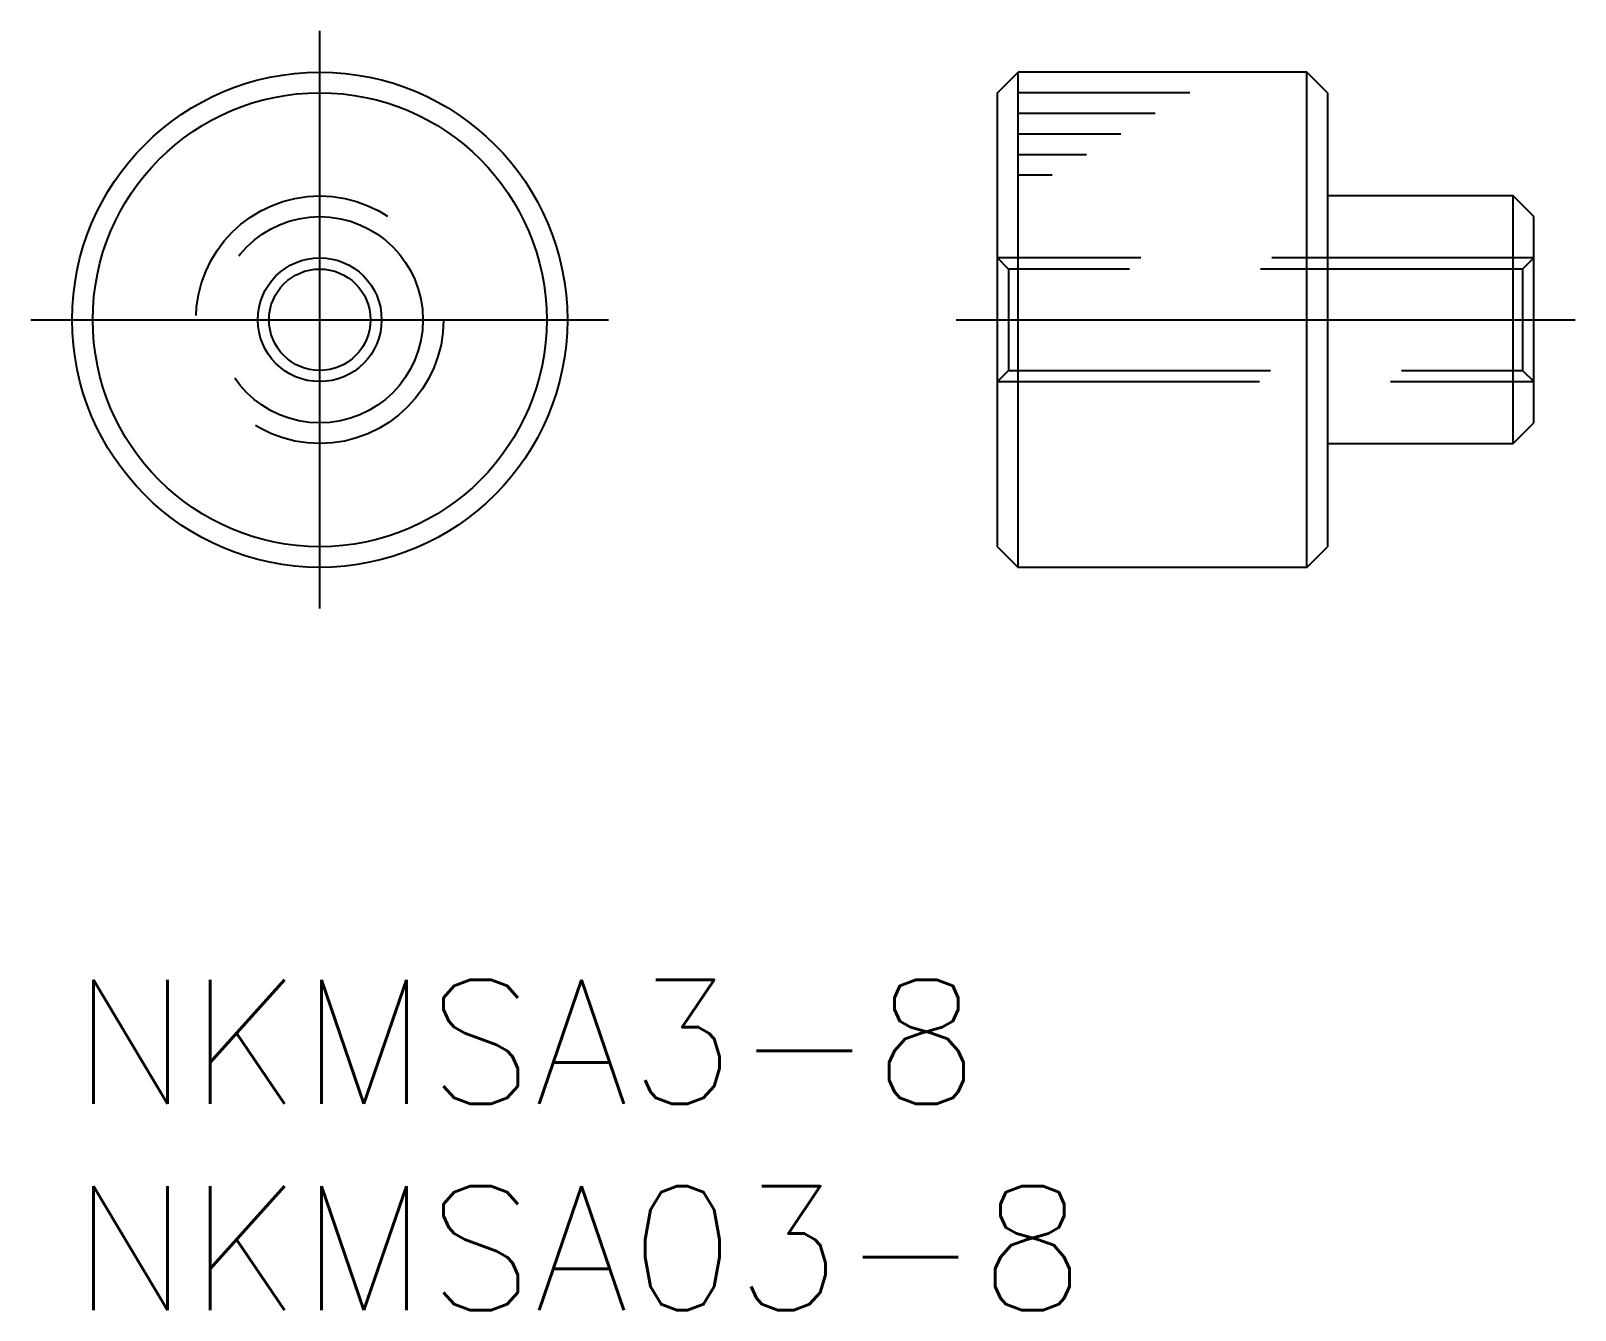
# Model space of a CAD drawing. Extents: x -1 to 36.4, y -8 to 23.
import ezdxf

# ---------------------------------------------------------------- set-up
doc = ezdxf.new("R2010")
doc.units = 0
doc.header["$LTSCALE"] = 0.5
doc.linetypes.add('CENTER', pattern=[50.8, 31.75, -6.35, 6.35, -6.35])
doc.linetypes.add('DASHED', pattern=[19.05, 12.7, -6.35])
for name, color, linetype in [('MSM_CENTER', 1, 'CENTER'), ('MSM_CONTINUOUS', 7, 'CONTINUOUS'), ('MSM_DASHED', 4, 'DASHED'), ('MSM_NARROW', 5, 'CONTINUOUS'), ('MSM_PART_NUMBER', 7, 'CONTINUOUS')]:
    doc.layers.add(name, color=color, linetype=linetype)
doc.styles.get("Standard").update_dxf_attribs({"font": 'txt.shx', "height": 3, "bigfont": 'bigfont.shx'})

# ---------------------------------------------------------------- blocks, each defined once
blk = doc.blocks.new('*U2')
at = {"layer": 'MSM_PART_NUMBER'}
blk.add_text('NKMSA3-8', height=3, dxfattribs=at).set_placement((0, -3))
blk = doc.blocks.new('*U3')
at = {"layer": 'MSM_PART_NUMBER'}
blk.add_text('NKMSA03-8', height=3, dxfattribs=at).set_placement((0, -8))

msp = doc.modelspace()

# ---------------------------------------------------------------- linework, layer by layer
at = {"layer": 'MSM_CENTER'}
for p, q in [((6, 9), (6, 23)), ((-1, 16), (13, 16)), ((21.421, 16), (36.421, 16))]:
    msp.add_line(p, q, dxfattribs=at)
at = {"layer": 'MSM_CONTINUOUS'}
for p, q in [((22.421, 21.5), (22.921, 22)), ((22.921, 10), (22.921, 22)), ((29.921, 22), (22.921, 22)), ((29.921, 10), (29.921, 22)), ((30.421, 21.5), (29.921, 22)), ((22.421, 10.5), (22.421, 21.5)), ((30.421, 21.5), (30.421, 10.5)), ((34.921, 19), (30.421, 19)), ((34.921, 13), (34.921, 19)), ((35.421, 18.5), (34.921, 19)), ((35.421, 13.5), (35.421, 18.5)), ((34.921, 13), (35.421, 13.5)), ((30.421, 13), (34.921, 13)), ((22.421, 10.5), (22.921, 10)), ((29.921, 10), (30.421, 10.5)), ((29.921, 10), (22.921, 10))]:
    msp.add_line(p, q, dxfattribs=at)
for radius in [6, 5.5, 1.229]:
    msp.add_circle((6, 16), radius, dxfattribs=at)
at = {"layer": 'MSM_DASHED'}
for p, q in [((35.421, 17.5), (22.421, 17.5)), ((22.692, 17.229), (22.421, 17.5)), ((22.692, 17.229), (22.692, 14.771)), ((35.15, 17.229), (22.692, 17.229)), ((35.15, 17.229), (35.421, 17.5)), ((35.15, 17.229), (35.15, 14.771)), ((22.421, 14.5), (22.692, 14.771)), ((22.692, 14.771), (35.15, 14.771)), ((35.15, 14.771), (35.421, 14.5)), ((22.421, 14.5), (35.421, 14.5))]:
    msp.add_line(p, q, dxfattribs=at)
for radius in [3, 2.5]:
    msp.add_circle((6, 16), radius, dxfattribs=at)
at = {"layer": 'MSM_NARROW'}
for p, q in [((27.082, 21.5), (22.921, 21.5)), ((26.248, 21), (22.921, 21)), ((25.414, 20.5), (22.921, 20.5)), ((24.58, 20), (22.921, 20)), ((23.746, 19.5), (22.921, 19.5))]:
    msp.add_line(p, q, dxfattribs=at)
msp.add_circle((6, 16), 1.5, dxfattribs=at)

# ---------------------------------------------------------------- block references
at = {"layer": 'MSM_CONTINUOUS'}
for name in ['*U2', '*U3']:
    msp.add_blockref(name, (0, 0), dxfattribs=at)

doc.saveas('drawing.dxf')
